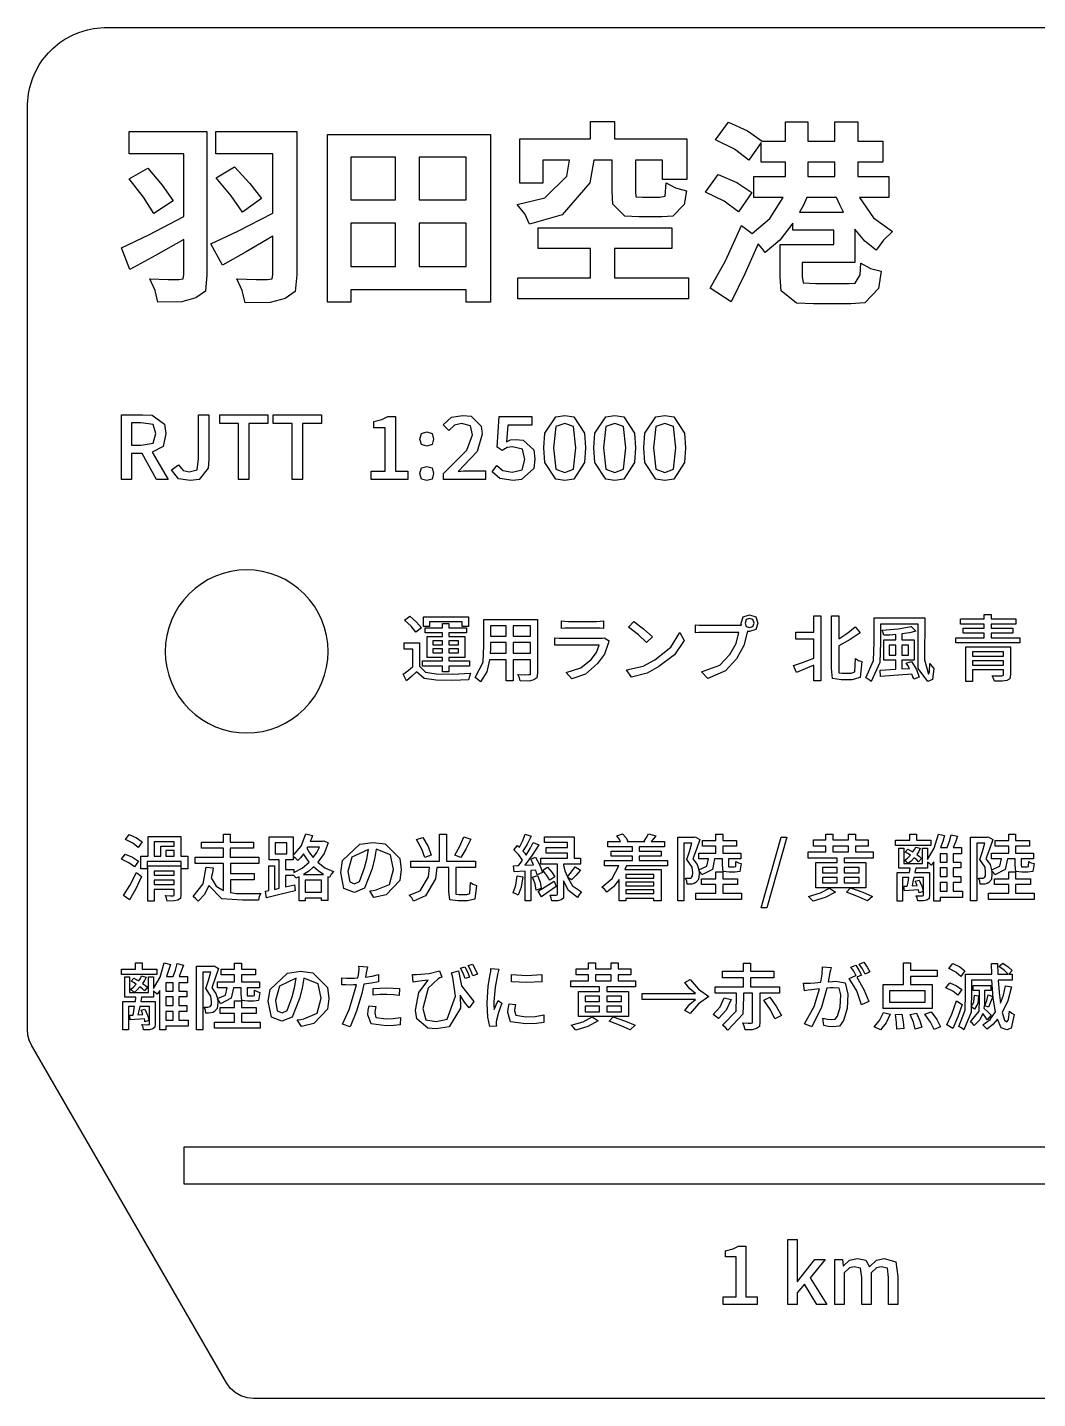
# Model space of a CAD drawing. Header units: millimetres. Extents: x 3 to 53.8, y 3 to 46.7.
# Drawn here: x 3 to 35.25, y 3 to 46.74 of the extents above; entities that cross this region are included whole.
import ezdxf

# ---------------------------------------------------------------- set-up
doc = ezdxf.new("R2010")
doc.units = ezdxf.units.MM
doc.layers.add('CUT', color=1, linetype='Continuous')
doc.layers.add('ENGRAVE_DARK', color=7, linetype='Continuous')

msp = doc.modelspace()

# ---------------------------------------------------------------- linework, layer by layer
at = {"layer": 'CUT'}
msp.add_lwpolyline([(51.823, 3), (10.221, 3), (10.013, 3.022), (9.814, 3.086), (9.633, 3.191), (9.478, 3.331), (9.355, 3.5), (3.134, 14.272), (3.06, 14.43), (3.06, 14.43), (3.015, 14.598), (3, 14.772), (3, 44.195), (3.005, 44.293), (3.038, 44.634), (3.077, 44.826), (3.162, 45.106), (3.237, 45.287), (3.375, 45.546), (3.484, 45.709), (3.67, 45.935), (3.808, 46.074), (4.035, 46.26), (4.198, 46.369), (4.456, 46.507), (4.638, 46.582), (4.918, 46.667), (5.11, 46.705), (5.451, 46.739), (5.549, 46.744), (51.823, 46.744)], dxfattribs=at)
msp.add_lwpolyline([(12.587, 27.091), (12.55, 27.343), (12.488, 27.591), (12.402, 27.831), (12.293, 28.062), (12.162, 28.281), (12.01, 28.486), (11.838, 28.675), (11.649, 28.846), (11.444, 28.998), (11.226, 29.129), (10.995, 29.238), (10.755, 29.324), (10.507, 29.386), (10.255, 29.424), (10, 29.436), (9.745, 29.424), (9.493, 29.386), (9.245, 29.324), (9.005, 29.238), (8.774, 29.129), (8.556, 28.998), (8.351, 28.846), (8.162, 28.675), (7.99, 28.486), (7.838, 28.281), (7.707, 28.062), (7.598, 27.831), (7.512, 27.591), (7.45, 27.343), (7.413, 27.091), (7.4, 26.836), (7.413, 26.581), (7.45, 26.329), (7.512, 26.081), (7.598, 25.841), (7.707, 25.611), (7.838, 25.392), (7.99, 25.187), (8.162, 24.998), (8.351, 24.826), (8.556, 24.674), (8.774, 24.543), (9.005, 24.434), (9.245, 24.348), (9.493, 24.286), (9.745, 24.249), (10, 24.236), (10.255, 24.249), (10.507, 24.286), (10.755, 24.348), (10.995, 24.434), (11.226, 24.543), (11.444, 24.674), (11.649, 24.826), (11.838, 24.998), (12.01, 25.187), (12.162, 25.392), (12.293, 25.611), (12.402, 25.841), (12.488, 26.081), (12.55, 26.329), (12.587, 26.581), (12.6, 26.836), (12.587, 27.091)], close=True, dxfattribs=at)
at = {"layer": 'ENGRAVE_DARK'}
for points in [[(22.634, 41.332), (23.187, 41.332), (23.357, 41.363), (23.397, 41.785), (23.692, 41.627), (24.036, 41.53), (23.965, 41.098), (23.603, 40.722), (23.261, 40.7), (22.523, 40.7), (22.07, 40.725), (21.693, 41.105), (21.673, 41.518), (21.673, 42.51), (21.079, 42.51), (20.96, 41.781), (20.07, 40.769), (19.033, 40.47), (18.878, 40.802), (18.635, 41.096), (19.514, 41.302), (20.219, 41.995), (20.304, 42.51), (19.454, 42.51), (19.454, 41.778), (18.723, 41.778), (18.723, 43.186), (20.973, 43.186), (20.973, 43.744), (21.742, 43.744), (21.742, 43.186), (24.048, 43.186), (24.048, 41.896), (23.28, 41.896), (23.28, 42.51), (22.412, 42.51), (22.412, 41.524), (22.427, 41.344), (22.634, 41.332)], [(7.99, 39.974), (7.088, 39.466), (6.273, 39.026), (6, 39.708), (6.877, 40.126), (7.99, 40.712), (7.99, 42.708), (6.248, 42.708), (6.248, 43.421), (8.728, 43.421), (8.728, 38.852), (8.684, 38.334), (8.381, 38.114), (7.925, 37.987), (7.16, 37.978), (7.076, 38.353), (6.912, 38.722), (7.494, 38.697), (7.829, 38.703), (7.971, 38.722), (7.99, 38.858), (7.99, 39.974)], [(10.836, 38.864), (10.836, 40.086), (9.987, 39.586), (9.224, 39.162), (8.852, 39.844), (9.72, 40.247), (10.836, 40.817), (10.836, 42.708), (9.02, 42.708), (9.02, 43.421), (11.598, 43.421), (11.598, 38.852), (11.552, 38.322), (11.233, 38.096), (10.752, 37.966), (9.95, 37.959), (9.857, 38.346), (9.689, 38.722), (10.303, 38.697), (10.668, 38.703), (10.814, 38.725), (10.836, 38.864)], [(12.585, 43.328), (17.78, 43.328), (17.78, 37.984), (17.005, 37.984), (17.005, 38.368), (13.329, 38.368), (13.329, 37.984), (12.585, 37.984), (12.585, 43.328)], [(26.429, 43.074), (26.026, 42.504), (25.574, 42.857), (24.966, 43.161), (25.381, 43.719), (25.983, 43.449), (26.454, 43.111), (27.198, 43.111), (27.198, 43.731), (27.917, 43.731), (27.917, 43.111), (28.779, 43.111), (28.779, 43.731), (29.511, 43.731), (29.511, 43.111), (30.31, 43.111), (30.31, 42.448), (29.511, 42.448), (29.511, 41.983), (30.496, 41.983), (30.496, 41.313), (29.566, 41.313), (30.016, 40.669), (30.614, 40.228), (30.326, 39.956), (30.093, 39.639), (29.737, 39.925), (29.418, 40.303), (29.418, 39.243), (27.737, 39.243), (27.737, 38.796), (27.768, 38.592), (28.165, 38.579), (29.232, 38.579), (29.423, 38.589), (29.581, 38.856), (29.609, 39.218), (29.917, 39.054), (30.255, 38.964), (30.175, 38.416), (29.735, 37.953), (29.287, 37.928), (28.097, 37.928), (27.552, 37.952), (27.066, 38.343), (27.036, 38.778), (27.036, 39.819), (28.741, 39.819), (28.741, 40.272), (27.434, 40.272), (27.434, 40.501), (27.024, 39.956), (26.553, 39.559), (26.457, 39.689), (26.33, 39.838), (25.908, 38.886), (25.462, 37.99), (24.799, 38.43), (25.285, 39.302), (25.796, 40.427), (26.132, 40.173), (26.705, 40.653), (27.129, 41.313), (26.187, 41.313), (26.187, 41.983), (27.198, 41.983), (27.198, 42.448), (26.429, 42.448), (26.429, 43.074)], [(14.755, 42.609), (13.329, 42.609), (13.329, 41.245), (14.755, 41.245), (14.755, 42.609)], [(17.005, 42.609), (15.511, 42.609), (15.511, 41.245), (17.005, 41.245), (17.005, 42.609)], [(28.779, 41.983), (28.779, 42.448), (27.917, 42.448), (27.917, 41.983), (28.779, 41.983)], [(6.248, 41.909), (6.843, 42.25), (7.305, 41.71), (7.656, 41.214), (7.041, 40.811), (6.704, 41.332), (6.248, 41.909)], [(9.025, 41.94), (9.609, 42.293), (10.101, 41.766), (10.47, 41.289), (9.869, 40.855), (9.509, 41.369), (9.025, 41.94)], [(25.248, 41.198), (24.644, 41.487), (25.047, 42.051), (25.651, 41.8), (26.125, 41.481), (25.698, 40.861), (25.248, 41.198)], [(29.058, 40.848), (28.931, 41.081), (28.829, 41.313), (27.88, 41.313), (27.774, 41.078), (27.651, 40.848), (29.058, 40.848)], [(13.329, 39.119), (14.755, 39.119), (14.755, 40.501), (13.329, 40.501), (13.329, 39.119)], [(15.511, 39.119), (17.005, 39.119), (17.005, 40.501), (15.511, 40.501), (15.511, 39.119)], [(18.654, 38.759), (20.973, 38.759), (20.973, 39.689), (19.305, 39.689), (19.305, 40.352), (23.577, 40.352), (23.577, 39.689), (21.742, 39.689), (21.742, 38.759), (24.104, 38.759), (24.104, 38.083), (18.654, 38.083), (18.654, 38.759)], [(7.126, 32.324), (6.661, 33.156), (6.325, 33.156), (6.325, 32.324), (6, 32.324), (6, 34.388), (6.675, 34.388), (6.981, 34.369), (7.38, 34.087), (7.42, 33.788), (7.334, 33.374), (6.988, 33.198), (7.492, 32.324), (7.126, 32.324)], [(6.325, 34.124), (6.325, 33.416), (6.636, 33.416), (7.015, 33.478), (7.098, 33.788), (7.015, 34.081), (6.636, 34.124), (6.325, 34.124)], [(8.48, 32.322), (8.195, 32.285), (7.823, 32.343), (7.599, 32.629), (7.825, 32.794), (7.97, 32.604), (8.159, 32.57), (8.416, 32.628), (8.467, 32.985), (8.467, 34.388), (8.794, 34.388), (8.794, 32.957), (8.772, 32.686), (8.48, 32.322)], [(10.676, 34.388), (10.676, 34.113), (10.071, 34.113), (10.071, 32.324), (9.741, 32.324), (9.741, 34.113), (9.139, 34.113), (9.139, 34.388), (10.676, 34.388)], [(12.387, 34.388), (12.387, 34.113), (11.782, 34.113), (11.782, 32.324), (11.451, 32.324), (11.451, 34.113), (10.849, 34.113), (10.849, 34.388), (12.387, 34.388)], [(13.971, 32.324), (13.971, 32.59), (14.425, 32.59), (14.425, 33.968), (14.055, 33.968), (14.055, 34.172), (14.317, 34.232), (14.506, 34.329), (14.75, 34.329), (14.75, 32.59), (15.15, 32.59), (15.15, 32.324), (13.971, 32.324)], [(17.167, 34.338), (17.491, 34.021), (17.522, 33.763), (17.354, 33.211), (16.754, 32.579), (16.927, 32.596), (17.093, 32.601), (17.62, 32.601), (17.62, 32.324), (16.287, 32.324), (16.287, 32.512), (17.033, 33.253), (17.205, 33.746), (17.148, 34.037), (16.858, 34.11), (16.631, 34.058), (16.452, 33.881), (16.27, 34.06), (16.537, 34.311), (16.9, 34.368), (17.167, 34.338)], [(18.16, 33.248), (18, 33.349), (18.062, 34.329), (19.106, 34.329), (19.106, 34.054), (18.342, 34.054), (18.294, 33.528), (18.426, 33.587), (18.577, 33.598), (18.828, 33.574), (19.169, 33.267), (19.204, 32.974), (19.163, 32.669), (18.777, 32.316), (18.51, 32.285), (18.083, 32.352), (17.835, 32.562), (17.989, 32.772), (18.181, 32.604), (18.474, 32.554), (18.791, 32.631), (18.88, 32.962), (18.801, 33.292), (18.488, 33.366), (18.317, 33.346), (18.16, 33.248)], [(20.444, 32.331), (20.156, 32.285), (19.867, 32.331), (19.519, 32.865), (19.487, 33.335), (19.519, 33.801), (19.867, 34.323), (20.156, 34.368), (20.444, 34.323), (20.788, 33.801), (20.82, 33.335), (20.788, 32.865), (20.444, 32.331)], [(22.384, 32.865), (22.04, 32.331), (21.752, 32.285), (21.463, 32.331), (21.115, 32.865), (21.083, 33.335), (21.115, 33.801), (21.463, 34.323), (21.752, 34.368), (22.04, 34.323), (22.384, 33.801), (22.416, 33.335), (22.384, 32.865)], [(24.012, 33.335), (23.98, 32.865), (23.636, 32.331), (23.348, 32.285), (23.059, 32.331), (22.711, 32.865), (22.679, 33.335), (22.711, 33.801), (23.059, 34.323), (23.348, 34.368), (23.636, 34.323), (23.98, 33.801), (24.012, 33.335)], [(15.747, 33.842), (15.917, 33.794), (15.965, 33.612), (15.917, 33.434), (15.747, 33.388), (15.578, 33.434), (15.531, 33.612), (15.578, 33.794), (15.747, 33.842)], [(20.438, 34.011), (20.156, 34.113), (19.872, 34.011), (19.798, 33.335), (19.872, 32.65), (20.156, 32.542), (20.438, 32.65), (20.512, 33.335), (20.438, 34.011)], [(22.108, 33.335), (22.034, 34.011), (21.752, 34.113), (21.468, 34.011), (21.394, 33.335), (21.468, 32.65), (21.752, 32.542), (22.034, 32.65), (22.108, 33.335)], [(23.63, 32.65), (23.704, 33.335), (23.63, 34.011), (23.348, 34.113), (23.064, 34.011), (22.99, 33.335), (23.064, 32.65), (23.348, 32.542), (23.63, 32.65)], [(15.747, 32.741), (15.917, 32.694), (15.965, 32.514), (15.917, 32.334), (15.747, 32.285), (15.578, 32.334), (15.531, 32.514), (15.578, 32.694), (15.747, 32.741)], [(24.45, 27.678), (24.579, 27.673), (25.695, 27.673), (25.74, 27.673), (25.794, 27.678), (25.788, 27.709), (25.787, 27.74), (25.846, 27.945), (26.052, 28.004), (26.258, 27.945), (26.318, 27.74), (26.258, 27.534), (26.052, 27.475), (26.02, 27.477), (25.989, 27.482), (25.98, 27.439), (25.874, 27.022), (25.635, 26.595), (25.282, 26.213), (24.722, 25.971), (24.524, 26.187), (25.103, 26.397), (25.424, 26.735), (25.629, 27.084), (25.711, 27.441), (24.579, 27.441), (24.437, 27.439), (24.331, 27.432), (24.331, 27.689), (24.45, 27.678)], [(32.871, 27.577), (33.543, 27.577), (33.543, 27.71), (32.788, 27.71), (32.788, 27.876), (33.543, 27.876), (33.543, 28.014), (33.763, 28.014), (33.763, 27.876), (34.557, 27.876), (34.557, 27.71), (33.763, 27.71), (33.763, 27.577), (34.458, 27.577), (34.458, 27.418), (33.763, 27.418), (33.763, 27.275), (34.677, 27.275), (34.677, 27.11), (32.643, 27.11), (32.643, 27.275), (33.543, 27.275), (33.543, 27.418), (32.871, 27.418), (32.871, 27.577)], [(15.398, 27.448), (15.254, 27.641), (15.041, 27.834), (15.207, 27.956), (15.424, 27.774), (15.577, 27.584), (15.398, 27.448)], [(16.247, 26.647), (15.759, 26.647), (15.759, 27.314), (16.247, 27.314), (16.247, 27.429), (15.699, 27.429), (15.699, 27.586), (16.247, 27.586), (16.247, 27.728), (16.458, 27.728), (16.458, 27.586), (17.015, 27.586), (17.015, 27.429), (16.458, 27.429), (16.458, 27.314), (16.962, 27.314), (16.962, 26.647), (16.458, 26.647), (16.458, 26.535), (17.113, 26.535), (17.113, 26.371), (16.458, 26.371), (16.458, 26.183), (16.247, 26.183), (16.247, 26.371), (15.612, 26.371), (15.612, 26.535), (16.247, 26.535), (16.247, 26.647)], [(17.082, 27.63), (16.877, 27.63), (16.877, 27.777), (15.835, 27.777), (15.835, 27.63), (15.641, 27.63), (15.641, 27.938), (17.082, 27.938), (17.082, 27.63)], [(19.168, 25.928), (19.013, 25.892), (18.731, 25.893), (18.706, 25.996), (18.659, 26.102), (18.885, 26.094), (19.004, 26.098), (19.056, 26.105), (19.064, 26.155), (19.064, 26.569), (18.503, 26.569), (18.503, 25.902), (18.284, 25.902), (18.284, 26.569), (17.753, 26.569), (17.672, 26.184), (17.461, 25.865), (17.384, 25.945), (17.291, 26.008), (17.555, 26.497), (17.567, 27.027), (17.567, 27.855), (19.28, 27.855), (19.28, 26.153), (19.265, 25.994), (19.168, 25.928)], [(17.783, 27.321), (18.284, 27.321), (18.284, 27.648), (17.783, 27.648), (17.783, 27.321)], [(19.064, 27.648), (18.503, 27.648), (18.503, 27.321), (19.064, 27.321), (19.064, 27.648)], [(20.153, 27.797), (20.272, 27.795), (21.166, 27.795), (21.287, 27.797), (21.391, 27.807), (21.391, 27.57), (21.288, 27.576), (21.164, 27.577), (20.272, 27.577), (20.156, 27.576), (20.051, 27.57), (20.051, 27.807), (20.153, 27.797)], [(22.362, 27.786), (22.673, 27.558), (22.951, 27.305), (22.769, 27.119), (22.507, 27.366), (22.194, 27.607), (22.362, 27.786)], [(25.941, 27.852), (25.909, 27.74), (25.941, 27.629), (26.052, 27.597), (26.163, 27.629), (26.196, 27.74), (26.163, 27.852), (26.052, 27.885), (25.941, 27.852)], [(28.328, 25.9), (28.103, 25.9), (28.103, 26.401), (27.555, 26.169), (27.457, 26.39), (27.741, 26.488), (28.103, 26.622), (28.103, 27.229), (27.532, 27.229), (27.532, 27.448), (28.103, 27.448), (28.103, 27.975), (28.328, 27.975), (28.328, 25.9)], [(29.584, 27.432), (29.261, 27.213), (28.899, 27.011), (28.899, 26.286), (28.907, 26.152), (29.007, 26.141), (29.301, 26.141), (29.41, 26.19), (29.433, 26.615), (29.533, 26.552), (29.642, 26.516), (29.59, 26.007), (29.322, 25.928), (28.979, 25.928), (28.707, 25.968), (28.671, 26.291), (28.671, 27.972), (28.899, 27.972), (28.899, 27.236), (29.192, 27.431), (29.426, 27.625), (29.584, 27.432)], [(31.642, 26.566), (31.767, 26.112), (31.8, 26.186), (31.81, 26.454), (31.872, 26.362), (31.937, 26.291), (31.896, 25.94), (31.746, 25.877), (31.439, 26.29), (31.434, 27.701), (30.235, 27.701), (30.235, 27.135), (30.216, 26.485), (29.939, 25.872), (29.857, 25.939), (29.761, 25.992), (30.016, 26.548), (30.028, 27.135), (30.028, 27.903), (31.647, 27.903), (31.642, 26.566)], [(31.212, 27.636), (31.362, 27.48), (31.157, 27.432), (30.916, 27.397), (30.916, 27.202), (31.309, 27.202), (31.309, 26.553), (30.916, 26.553), (30.916, 26.277), (31.155, 26.293), (31.106, 26.383), (31.054, 26.466), (31.222, 26.519), (31.383, 26.258), (31.47, 26.01), (31.293, 25.948), (31.271, 26.025), (31.235, 26.116), (30.233, 26.04), (30.219, 26.236), (30.725, 26.266), (30.725, 26.553), (30.343, 26.553), (30.343, 27.202), (30.725, 27.202), (30.725, 27.377), (30.527, 27.36), (30.336, 27.351), (30.317, 27.434), (30.284, 27.515), (30.803, 27.556), (31.212, 27.636)], [(15.948, 27.174), (15.948, 27.05), (16.247, 27.05), (16.247, 27.174), (15.948, 27.174)], [(16.458, 27.05), (16.766, 27.05), (16.766, 27.174), (16.458, 27.174), (16.458, 27.05)], [(21.198, 26.45), (20.816, 26.115), (20.375, 25.96), (20.195, 26.167), (20.672, 26.31), (21, 26.581), (21.173, 26.803), (21.256, 27.041), (20.085, 27.041), (19.98, 27.04), (19.841, 27.032), (19.841, 27.271), (19.975, 27.258), (20.085, 27.255), (21.263, 27.255), (21.352, 27.259), (21.41, 27.275), (21.573, 27.174), (21.55, 27.132), (21.537, 27.094), (21.42, 26.754), (21.198, 26.45)], [(23.827, 27.436), (23.967, 27.186), (23.661, 26.73), (23.16, 26.353), (22.782, 26.143), (22.28, 26.01), (22.125, 26.247), (22.659, 26.369), (23.029, 26.569), (23.543, 26.969), (23.827, 27.436)], [(15, 26.114), (15.148, 26.222), (15.304, 26.353), (15.304, 26.91), (15.025, 26.91), (15.025, 27.112), (15.513, 27.112), (15.513, 26.369), (15.704, 26.17), (16.053, 26.123), (16.586, 26.115), (17.15, 26.139), (17.109, 26.04), (17.082, 25.928), (16.566, 25.914), (16.051, 25.921), (15.661, 25.97), (15.421, 26.187), (15.271, 26.046), (15.106, 25.898), (15, 26.114)], [(16.247, 26.788), (16.247, 26.917), (15.948, 26.917), (15.948, 26.788), (16.247, 26.788)], [(16.766, 26.917), (16.458, 26.917), (16.458, 26.788), (16.766, 26.788), (16.766, 26.917)], [(17.774, 26.776), (18.284, 26.776), (18.284, 27.119), (17.783, 27.119), (17.783, 27.025), (17.782, 26.905), (17.774, 26.776)], [(18.503, 26.776), (19.064, 26.776), (19.064, 27.119), (18.503, 27.119), (18.503, 26.776)], [(30.725, 26.721), (30.725, 27.032), (30.513, 27.032), (30.513, 26.721), (30.725, 26.721)], [(31.132, 27.032), (30.916, 27.032), (30.916, 26.721), (31.132, 26.721), (31.132, 27.032)], [(34.382, 26.1), (34.368, 25.967), (34.271, 25.911), (34.123, 25.885), (33.869, 25.884), (33.844, 25.973), (33.803, 26.061), (34.001, 26.056), (34.11, 26.056), (34.155, 26.063), (34.161, 26.102), (34.161, 26.247), (33.17, 26.247), (33.17, 25.875), (32.954, 25.875), (32.954, 26.983), (34.382, 26.983), (34.382, 26.1)], [(34.161, 26.684), (34.161, 26.822), (33.17, 26.822), (33.17, 26.684), (34.161, 26.684)], [(34.161, 26.397), (34.161, 26.537), (33.17, 26.537), (33.17, 26.397), (34.161, 26.397)], [(9.255, 20.277), (9.255, 20.555), (8.562, 20.555), (8.562, 20.755), (9.255, 20.755), (9.255, 21.008), (9.478, 21.008), (9.478, 20.755), (10.214, 20.755), (10.214, 20.555), (9.478, 20.555), (9.478, 20.277), (10.386, 20.277), (10.386, 20.074), (9.48, 20.074), (9.48, 19.748), (10.235, 19.748), (10.235, 19.552), (9.48, 19.552), (9.48, 19.145), (9.672, 19.116), (9.882, 19.113), (10.154, 19.113), (10.451, 19.117), (10.401, 19.016), (10.373, 18.906), (9.871, 18.906), (9.21, 18.947), (8.788, 19.366), (8.658, 19.082), (8.452, 18.874), (8.377, 18.948), (8.291, 19.014), (8.616, 19.422), (8.702, 19.955), (8.93, 19.927), (8.904, 19.772), (8.868, 19.614), (9.025, 19.348), (9.257, 19.214), (9.257, 20.074), (8.36, 20.074), (8.36, 20.277), (9.255, 20.277)], [(11.488, 20.325), (11.735, 20.62), (11.891, 21.013), (12.098, 20.962), (12.066, 20.872), (12.031, 20.783), (12.424, 20.783), (12.463, 20.792), (12.601, 20.732), (12.47, 20.387), (12.27, 20.111), (12.493, 19.933), (12.776, 19.81), (12.701, 19.726), (12.64, 19.626), (12.596, 19.644), (12.596, 18.887), (12.387, 18.887), (12.387, 18.963), (11.872, 18.963), (11.872, 18.88), (11.672, 18.88), (11.672, 19.644), (11.571, 19.598), (11.546, 19.64), (11.508, 19.69), (11.237, 19.69), (11.237, 19.324), (11.527, 19.391), (11.548, 19.198), (11.059, 19.077), (10.637, 18.977), (10.6, 19.186), (10.71, 19.207), (10.71, 19.994), (10.89, 19.994), (10.89, 19.246), (11.042, 19.281), (11.042, 20.187), (10.718, 20.187), (10.718, 20.918), (11.488, 20.918), (11.488, 20.325)], [(17.289, 18.932), (17.052, 18.88), (16.741, 18.88), (16.482, 18.915), (16.453, 19.177), (16.453, 19.941), (16.069, 19.941), (16.028, 19.584), (15.708, 19.044), (15.327, 18.874), (15.27, 18.975), (15.191, 19.062), (15.534, 19.201), (15.806, 19.645), (15.837, 19.941), (15.244, 19.941), (15.244, 20.148), (16.157, 20.148), (16.157, 21.01), (16.378, 21.01), (16.378, 20.148), (17.309, 20.148), (17.309, 19.941), (16.672, 19.941), (16.672, 19.179), (16.679, 19.092), (16.769, 19.085), (17.033, 19.085), (17.123, 19.112), (17.141, 19.462), (17.234, 19.407), (17.342, 19.373), (17.289, 18.932)], [(18.705, 20.589), (18.812, 20.803), (18.894, 21.01), (19.082, 20.941), (18.952, 20.687), (18.82, 20.467), (18.876, 20.403), (18.921, 20.341), (19.05, 20.553), (19.151, 20.743), (19.331, 20.661), (19.117, 20.332), (18.883, 20.017), (19.156, 20.03), (19.112, 20.122), (19.067, 20.205), (19.223, 20.27), (19.361, 20.017), (19.439, 19.787), (19.269, 19.711), (19.254, 19.778), (19.228, 19.856), (19.076, 19.844), (19.076, 18.876), (18.887, 18.876), (18.887, 19.83), (18.542, 19.805), (18.517, 19.996), (18.682, 20.005), (18.744, 20.085), (18.806, 20.173), (18.685, 20.343), (18.533, 20.504), (18.643, 20.649), (18.705, 20.589)], [(21.93, 20.773), (21.877, 20.864), (21.812, 20.95), (22.003, 21.015), (22.102, 20.896), (22.164, 20.78), (22.146, 20.773), (22.707, 20.773), (22.686, 20.78), (22.766, 20.898), (22.829, 21.017), (23.061, 20.953), (22.988, 20.857), (22.916, 20.773), (23.337, 20.773), (23.337, 20.601), (22.535, 20.601), (22.535, 20.467), (23.227, 20.467), (23.227, 20.304), (22.535, 20.304), (22.535, 20.171), (23.434, 20.171), (23.434, 19.996), (22.121, 19.996), (22.07, 19.879), (23.227, 19.879), (23.227, 18.883), (23.002, 18.883), (23.002, 18.956), (22.105, 18.956), (22.105, 18.878), (21.888, 18.878), (21.888, 19.559), (21.71, 19.327), (21.502, 19.152), (21.429, 19.237), (21.339, 19.313), (21.672, 19.591), (21.884, 19.996), (21.419, 19.996), (21.419, 20.171), (22.312, 20.171), (22.312, 20.304), (21.633, 20.304), (21.633, 20.467), (22.312, 20.467), (22.312, 20.601), (21.525, 20.601), (21.525, 20.773), (21.93, 20.773)], [(25.4, 19.789), (25.207, 19.817), (25.189, 20.014), (25.189, 20.219), (24.94, 20.219), (24.869, 19.882), (24.529, 19.708), (24.492, 19.782), (24.432, 19.851), (24.44, 19.794), (24.441, 19.741), (24.426, 19.558), (24.343, 19.46), (24.286, 19.429), (24.216, 19.416), (24.143, 19.409), (24.062, 19.412), (24.051, 19.507), (24.012, 19.605), (24.076, 19.6), (24.129, 19.6), (24.167, 19.606), (24.2, 19.623), (24.236, 19.673), (24.242, 19.768), (24.223, 19.955), (24.055, 20.196), (24.141, 20.456), (24.216, 20.716), (23.961, 20.716), (23.961, 18.876), (23.759, 18.876), (23.759, 20.911), (24.29, 20.911), (24.322, 20.921), (24.469, 20.835), (24.363, 20.523), (24.248, 20.221), (24.384, 20.034), (24.43, 19.872), (24.69, 19.985), (24.745, 20.219), (24.432, 20.219), (24.432, 20.405), (24.98, 20.405), (24.98, 20.626), (24.549, 20.626), (24.549, 20.808), (24.98, 20.808), (24.98, 21.006), (25.196, 21.006), (25.196, 20.808), (25.642, 20.808), (25.642, 20.626), (25.196, 20.626), (25.196, 20.405), (25.771, 20.405), (25.771, 20.219), (25.38, 20.219), (25.38, 20.017), (25.383, 19.965), (25.43, 19.961), (25.566, 19.961), (25.611, 19.972), (25.619, 20.139), (25.696, 20.095), (25.789, 20.067), (25.744, 19.818), (25.591, 19.789), (25.4, 19.789)], [(28.094, 20.628), (28.094, 20.822), (28.489, 20.822), (28.489, 21.01), (28.71, 21.01), (28.71, 20.822), (29.214, 20.822), (29.214, 21.01), (29.437, 21.01), (29.437, 20.822), (29.839, 20.822), (29.839, 20.628), (29.437, 20.628), (29.437, 20.444), (29.996, 20.444), (29.996, 20.244), (29.072, 20.244), (29.072, 20.102), (29.768, 20.102), (29.768, 19.299), (28.17, 19.299), (28.17, 20.102), (28.846, 20.102), (28.846, 20.244), (27.93, 20.244), (27.93, 20.444), (28.489, 20.444), (28.489, 20.628), (28.094, 20.628)], [(30.714, 20.642), (30.714, 20.817), (31.169, 20.817), (31.169, 21.01), (31.38, 21.01), (31.38, 20.817), (31.843, 20.817), (31.843, 20.642), (30.714, 20.642)], [(31.794, 19.782), (31.794, 19.069), (31.786, 18.959), (31.717, 18.906), (31.608, 18.877), (31.424, 18.876), (31.405, 18.96), (31.369, 19.041), (31.506, 19.039), (31.576, 19.041), (31.607, 19.045), (31.611, 19.071), (31.611, 19.619), (31.3, 19.619), (31.271, 19.482), (31.243, 19.359), (31.404, 19.368), (31.376, 19.44), (31.346, 19.508), (31.466, 19.541), (31.551, 19.348), (31.594, 19.175), (31.468, 19.136), (31.46, 19.18), (31.447, 19.232), (30.996, 19.198), (30.981, 19.345), (31.086, 19.35), (31.113, 19.477), (31.137, 19.619), (30.939, 19.619), (30.939, 18.874), (30.762, 18.874), (30.762, 19.782), (31.162, 19.782), (31.178, 19.918), (30.82, 19.918), (30.82, 20.564), (30.976, 20.564), (30.976, 20.072), (31.119, 20.072), (31.576, 20.072), (31.576, 20.564), (31.737, 20.564), (31.737, 20.194), (31.949, 20.556), (32.085, 21.01), (32.28, 20.964), (32.221, 20.768), (32.151, 20.576), (32.363, 20.576), (32.437, 20.784), (32.489, 20.987), (32.694, 20.939), (32.626, 20.751), (32.558, 20.576), (32.823, 20.576), (32.823, 20.38), (32.551, 20.38), (32.551, 20.113), (32.802, 20.113), (32.802, 19.927), (32.551, 19.927), (32.551, 19.653), (32.802, 19.653), (32.802, 19.467), (32.551, 19.467), (32.551, 19.189), (32.848, 19.189), (32.848, 18.989), (32.135, 18.989), (32.135, 18.874), (31.937, 18.874), (31.937, 20.129), (31.899, 20.066), (31.859, 20.01), (31.807, 20.059), (31.737, 20.116), (31.737, 19.918), (31.36, 19.918), (31.334, 19.782), (31.794, 19.782)], [(35.121, 20.405), (35.121, 20.219), (34.73, 20.219), (34.73, 20.017), (34.733, 19.965), (34.78, 19.961), (34.916, 19.961), (34.961, 19.972), (34.969, 20.139), (35.046, 20.095), (35.139, 20.067), (35.094, 19.818), (34.941, 19.789), (34.75, 19.789), (34.557, 19.817), (34.538, 20.014), (34.538, 20.219), (34.29, 20.219), (34.219, 19.882), (33.879, 19.708), (33.842, 19.782), (33.782, 19.851), (33.79, 19.794), (33.791, 19.741), (33.776, 19.558), (33.692, 19.46), (33.636, 19.429), (33.565, 19.416), (33.492, 19.409), (33.411, 19.412), (33.4, 19.507), (33.361, 19.605), (33.425, 19.6), (33.478, 19.6), (33.516, 19.606), (33.549, 19.623), (33.585, 19.673), (33.591, 19.768), (33.573, 19.955), (33.404, 20.196), (33.491, 20.456), (33.565, 20.716), (33.31, 20.716), (33.31, 18.876), (33.108, 18.876), (33.108, 20.911), (33.639, 20.911), (33.672, 20.921), (33.819, 20.835), (33.713, 20.523), (33.598, 20.221), (33.734, 20.034), (33.779, 19.872), (34.039, 19.985), (34.095, 20.219), (33.782, 20.219), (33.782, 20.405), (34.329, 20.405), (34.329, 20.626), (33.899, 20.626), (33.899, 20.808), (34.329, 20.808), (34.329, 21.006), (34.546, 21.006), (34.546, 20.808), (34.992, 20.808), (34.992, 20.626), (34.546, 20.626), (34.546, 20.405), (35.121, 20.405)], [(6.665, 20.757), (6.538, 20.578), (6.364, 20.716), (6.129, 20.835), (6.246, 20.994), (6.482, 20.886), (6.665, 20.757)], [(7.912, 19.899), (7.912, 20.139), (6.826, 20.139), (6.826, 19.899), (6.626, 19.899), (6.626, 20.309), (6.854, 20.309), (6.854, 20.927), (7.893, 20.927), (7.893, 20.309), (8.121, 20.309), (8.121, 19.899), (7.912, 19.899)], [(7.051, 20.757), (7.051, 20.309), (7.256, 20.309), (7.256, 20.624), (7.686, 20.624), (7.686, 20.757), (7.051, 20.757)], [(10.911, 20.732), (10.911, 20.375), (11.285, 20.375), (11.285, 20.732), (10.911, 20.732)], [(11.923, 20.557), (12.008, 20.407), (12.125, 20.258), (12.242, 20.418), (12.33, 20.596), (11.943, 20.596), (11.923, 20.557)], [(13.761, 19.279), (13.438, 19.15), (13.106, 19.276), (13.001, 19.787), (13.058, 20.164), (13.612, 20.688), (14.03, 20.743), (14.418, 20.695), (14.887, 20.225), (14.931, 19.876), (14.892, 19.533), (14.452, 19.073), (14.064, 18.982), (13.928, 19.198), (14.041, 19.211), (14.133, 19.23), (14.558, 19.405), (14.689, 19.883), (14.588, 20.349), (14.133, 20.525), (14.081, 20.206), (13.995, 19.879), (13.761, 19.279)], [(15.683, 20.258), (15.59, 20.528), (15.425, 20.831), (15.621, 20.904), (15.792, 20.613), (15.893, 20.341), (15.683, 20.258)], [(16.647, 20.339), (16.803, 20.619), (16.928, 20.925), (17.155, 20.847), (16.995, 20.528), (16.836, 20.267), (16.647, 20.339)], [(19.389, 20.237), (20.246, 20.237), (20.246, 20.405), (19.559, 20.405), (19.559, 20.578), (20.246, 20.578), (20.246, 20.741), (19.506, 20.741), (19.506, 20.921), (20.458, 20.921), (20.458, 20.237), (20.658, 20.237), (20.658, 20.053), (20.117, 20.053), (20.117, 20.017), (20.161, 19.833), (20.24, 19.646), (20.373, 19.8), (20.49, 19.968), (20.654, 19.86), (20.509, 19.687), (20.368, 19.545), (20.244, 19.635), (20.406, 19.357), (20.692, 19.168), (20.62, 19.087), (20.562, 18.991), (20.278, 19.213), (20.117, 19.518), (20.117, 19.094), (20.111, 18.967), (20.037, 18.91), (19.925, 18.877), (19.743, 18.876), (19.723, 18.969), (19.685, 19.064), (19.815, 19.062), (19.883, 19.062), (19.913, 19.067), (19.918, 19.097), (19.918, 20.053), (19.389, 20.053), (19.389, 20.237)], [(26.422, 18.655), (27.061, 20.907), (27.243, 20.907), (26.608, 18.655), (26.422, 18.655)], [(29.214, 20.628), (28.71, 20.628), (28.71, 20.444), (29.214, 20.444), (29.214, 20.628)], [(31.39, 20.183), (31.305, 20.249), (31.214, 20.15), (31.119, 20.072), (31.066, 20.12), (30.999, 20.166), (31.098, 20.24), (31.188, 20.332), (31.103, 20.386), (31.022, 20.433), (31.107, 20.53), (31.186, 20.486), (31.27, 20.438), (31.32, 20.515), (31.36, 20.596), (31.505, 20.559), (31.453, 20.456), (31.39, 20.359), (31.478, 20.294), (31.544, 20.235), (31.452, 20.125), (31.39, 20.183)], [(6.545, 20.148), (6.419, 19.966), (6.24, 20.096), (6, 20.21), (6.12, 20.373), (6.358, 20.272), (6.545, 20.148)], [(7.421, 20.309), (7.686, 20.309), (7.686, 20.484), (7.421, 20.484), (7.421, 20.309)], [(11.237, 19.881), (11.508, 19.881), (11.508, 19.787), (11.767, 19.918), (11.996, 20.116), (11.895, 20.248), (11.814, 20.382), (11.727, 20.263), (11.635, 20.164), (11.571, 20.227), (11.488, 20.293), (11.488, 20.187), (11.237, 20.187), (11.237, 19.881)], [(13.841, 20.213), (13.889, 20.52), (13.354, 20.274), (13.233, 19.81), (13.29, 19.484), (13.445, 19.423), (13.603, 19.498), (13.762, 19.927), (13.841, 20.213)], [(32.367, 20.38), (32.135, 20.38), (32.135, 20.113), (32.367, 20.113), (32.367, 20.38)], [(6.644, 19.653), (6.459, 19.267), (6.258, 18.908), (6.069, 19.046), (6.268, 19.373), (6.478, 19.787), (6.644, 19.653)], [(7.68, 18.875), (7.465, 18.874), (7.445, 18.961), (7.408, 19.046), (7.565, 19.041), (7.649, 19.041), (7.685, 19.048), (7.69, 19.081), (7.69, 19.244), (7.051, 19.244), (7.051, 18.874), (6.849, 18.874), (6.849, 19.998), (7.893, 19.998), (7.893, 19.081), (7.884, 18.957), (7.803, 18.903), (7.68, 18.875)], [(7.051, 19.83), (7.051, 19.697), (7.69, 19.697), (7.69, 19.83), (7.051, 19.83)], [(11.979, 19.829), (11.81, 19.72), (12.452, 19.72), (12.279, 19.833), (12.132, 19.966), (11.979, 19.829)], [(19.367, 19.472), (19.404, 19.274), (19.241, 19.221), (19.207, 19.421), (19.128, 19.639), (19.285, 19.688), (19.367, 19.472)], [(19.834, 19.644), (19.673, 19.534), (19.586, 19.69), (19.45, 19.853), (19.602, 19.952), (19.741, 19.797), (19.834, 19.644)], [(22.105, 19.72), (22.105, 19.605), (23.002, 19.605), (23.002, 19.72), (22.105, 19.72)], [(25.67, 19.584), (25.67, 19.396), (25.196, 19.396), (25.196, 19.12), (25.794, 19.12), (25.794, 18.926), (24.336, 18.926), (24.336, 19.12), (24.98, 19.12), (24.98, 19.396), (24.52, 19.396), (24.52, 19.584), (24.98, 19.584), (24.98, 19.803), (25.196, 19.803), (25.196, 19.584), (25.67, 19.584)], [(28.846, 19.945), (28.382, 19.945), (28.382, 19.775), (28.846, 19.775), (28.846, 19.945)], [(29.55, 19.775), (29.55, 19.945), (29.072, 19.945), (29.072, 19.775), (29.55, 19.775)], [(32.367, 19.927), (32.135, 19.927), (32.135, 19.653), (32.367, 19.653), (32.367, 19.927)], [(34.546, 19.12), (35.144, 19.12), (35.144, 18.926), (33.685, 18.926), (33.685, 19.12), (34.329, 19.12), (34.329, 19.396), (33.869, 19.396), (33.869, 19.584), (34.329, 19.584), (34.329, 19.803), (34.546, 19.803), (34.546, 19.584), (35.019, 19.584), (35.019, 19.396), (34.546, 19.396), (34.546, 19.12)], [(7.69, 19.538), (7.051, 19.538), (7.051, 19.403), (7.69, 19.403), (7.69, 19.538)], [(11.872, 19.536), (11.872, 19.152), (12.387, 19.152), (12.387, 19.536), (11.872, 19.536)], [(18.818, 19.649), (18.764, 19.318), (18.668, 19.058), (18.591, 19.101), (18.507, 19.136), (18.596, 19.377), (18.638, 19.679), (18.818, 19.649)], [(19.878, 19.34), (19.637, 19.167), (19.409, 19.009), (19.303, 19.193), (19.527, 19.327), (19.811, 19.511), (19.878, 19.34)], [(22.105, 19.476), (22.105, 19.363), (23.002, 19.363), (23.002, 19.476), (22.105, 19.476)], [(28.798, 19.159), (28.465, 18.987), (28.083, 18.869), (28.015, 18.947), (27.933, 19.023), (28.316, 19.137), (28.609, 19.288), (28.798, 19.159)], [(28.382, 19.455), (28.846, 19.455), (28.846, 19.628), (28.382, 19.628), (28.382, 19.455)], [(29.072, 19.628), (29.072, 19.455), (29.55, 19.455), (29.55, 19.628), (29.072, 19.628)], [(29.149, 19.152), (29.274, 19.29), (29.669, 19.153), (29.98, 19.023), (29.823, 18.876), (29.536, 19.008), (29.149, 19.152)], [(32.135, 19.189), (32.367, 19.189), (32.367, 19.467), (32.135, 19.467), (32.135, 19.189)], [(23.002, 19.115), (23.002, 19.232), (22.105, 19.232), (22.105, 19.115), (23.002, 19.115)], [(6.667, 16.704), (7.13, 16.704), (7.13, 16.53), (6, 16.53), (6, 16.704), (6.455, 16.704), (6.455, 16.898), (6.667, 16.898), (6.667, 16.704)], [(6.587, 15.506), (6.558, 15.369), (6.529, 15.246), (6.69, 15.255), (6.663, 15.328), (6.632, 15.396), (6.752, 15.428), (6.837, 15.236), (6.881, 15.062), (6.754, 15.023), (6.746, 15.068), (6.734, 15.12), (6.283, 15.085), (6.267, 15.232), (6.373, 15.237), (6.399, 15.365), (6.423, 15.506), (6.225, 15.506), (6.225, 14.761), (6.049, 14.761), (6.049, 15.669), (6.448, 15.669), (6.465, 15.805), (6.106, 15.805), (6.106, 16.451), (6.262, 16.451), (6.262, 15.959), (6.405, 15.959), (6.863, 15.959), (6.863, 16.451), (7.024, 16.451), (7.024, 16.081), (7.235, 16.443), (7.371, 16.898), (7.567, 16.852), (7.508, 16.655), (7.438, 16.463), (7.649, 16.463), (7.724, 16.671), (7.776, 16.875), (7.981, 16.826), (7.913, 16.639), (7.845, 16.463), (8.109, 16.463), (8.109, 16.267), (7.838, 16.267), (7.838, 16.001), (8.088, 16.001), (8.088, 15.814), (7.838, 15.814), (7.838, 15.541), (8.088, 15.541), (8.088, 15.354), (7.838, 15.354), (7.838, 15.076), (8.134, 15.076), (8.134, 14.876), (7.421, 14.876), (7.421, 14.761), (7.224, 14.761), (7.224, 16.017), (7.186, 15.953), (7.145, 15.897), (7.094, 15.946), (7.024, 16.003), (7.024, 15.805), (6.647, 15.805), (6.621, 15.669), (7.081, 15.669), (7.081, 14.956), (7.073, 14.846), (7.003, 14.793), (6.895, 14.764), (6.711, 14.763), (6.691, 14.847), (6.655, 14.929), (6.792, 14.927), (6.863, 14.929), (6.894, 14.932), (6.897, 14.959), (6.897, 15.506), (6.587, 15.506)], [(10.036, 15.676), (9.843, 15.704), (9.825, 15.902), (9.825, 16.106), (9.577, 16.106), (9.505, 15.769), (9.165, 15.596), (9.128, 15.669), (9.068, 15.738), (9.076, 15.681), (9.077, 15.628), (9.062, 15.445), (8.978, 15.347), (8.922, 15.316), (8.852, 15.304), (8.779, 15.297), (8.698, 15.299), (8.687, 15.395), (8.648, 15.492), (8.712, 15.488), (8.765, 15.488), (8.803, 15.493), (8.836, 15.511), (8.872, 15.56), (8.878, 15.656), (8.859, 15.842), (8.691, 16.083), (8.777, 16.343), (8.852, 16.603), (8.597, 16.603), (8.597, 14.763), (8.395, 14.763), (8.395, 16.799), (8.926, 16.799), (8.958, 16.808), (9.105, 16.723), (8.999, 16.41), (8.884, 16.109), (9.02, 15.921), (9.066, 15.759), (9.326, 15.873), (9.381, 16.106), (9.068, 16.106), (9.068, 16.293), (9.616, 16.293), (9.616, 16.514), (9.185, 16.514), (9.185, 16.695), (9.616, 16.695), (9.616, 16.893), (9.832, 16.893), (9.832, 16.695), (10.278, 16.695), (10.278, 16.514), (9.832, 16.514), (9.832, 16.293), (10.407, 16.293), (10.407, 16.106), (10.016, 16.106), (10.016, 15.904), (10.019, 15.852), (10.066, 15.849), (10.202, 15.849), (10.247, 15.859), (10.255, 16.026), (10.332, 15.982), (10.425, 15.955), (10.38, 15.705), (10.227, 15.676), (10.036, 15.676)], [(12.14, 14.961), (11.753, 14.869), (11.617, 15.085), (11.73, 15.098), (11.822, 15.117), (12.247, 15.292), (12.378, 15.771), (12.277, 16.236), (11.822, 16.412), (11.77, 16.094), (11.684, 15.766), (11.45, 15.167), (11.127, 15.037), (10.794, 15.163), (10.69, 15.674), (10.746, 16.051), (11.301, 16.576), (11.718, 16.631), (12.107, 16.582), (12.576, 16.112), (12.619, 15.764), (12.581, 15.42), (12.14, 14.961)], [(13.576, 16.592), (13.589, 16.706), (13.585, 16.799), (13.861, 16.778), (13.837, 16.673), (13.818, 16.58), (13.79, 16.445), (14.002, 16.478), (14.206, 16.525), (14.206, 16.297), (13.981, 16.25), (13.744, 16.219), (13.709, 16.067), (13.671, 15.918), (13.51, 15.357), (13.307, 14.86), (13.056, 14.945), (13.276, 15.416), (13.447, 15.975), (13.503, 16.198), (13.405, 16.195), (13.317, 16.194), (13.168, 16.195), (13.043, 16.203), (13.038, 16.428), (13.191, 16.412), (13.319, 16.41), (13.429, 16.411), (13.549, 16.419), (13.566, 16.518), (13.576, 16.592)], [(15.38, 16.298), (15.313, 16.288), (15.295, 16.527), (15.355, 16.525), (15.421, 16.527), (15.824, 16.563), (16.159, 16.642), (16.228, 16.44), (16.169, 16.42), (16.108, 16.394), (15.79, 16.09), (15.623, 15.442), (15.722, 15.086), (16.049, 15.032), (16.399, 15.101), (16.666, 15.833), (16.585, 16.435), (16.539, 16.583), (16.767, 16.647), (16.862, 16.173), (17.256, 15.669), (17.107, 15.462), (16.949, 15.65), (16.819, 15.874), (16.823, 15.46), (16.466, 14.857), (16.044, 14.791), (15.78, 14.816), (15.429, 15.117), (15.393, 15.391), (15.491, 15.95), (15.796, 16.353), (15.607, 16.327), (15.444, 16.307), (15.38, 16.298)], [(16.974, 16.399), (16.908, 16.571), (16.831, 16.73), (16.969, 16.776), (17.048, 16.615), (17.116, 16.449), (16.974, 16.399)], [(17.219, 16.486), (17.153, 16.657), (17.072, 16.815), (17.21, 16.863), (17.291, 16.703), (17.365, 16.537), (17.219, 16.486)], [(17.967, 15.562), (18.027, 15.704), (18.142, 15.612), (18.042, 15.314), (17.978, 15.076), (17.968, 15.02), (17.967, 14.97), (17.968, 14.93), (17.971, 14.885), (17.762, 14.871), (17.697, 15.168), (17.677, 15.614), (17.714, 16.152), (17.776, 16.532), (17.79, 16.625), (17.797, 16.723), (18.052, 16.7), (18.024, 16.612), (18.004, 16.525), (17.928, 16.12), (17.891, 15.658), (17.893, 15.537), (17.905, 15.412), (17.967, 15.562)], [(20.591, 15.989), (21.267, 15.989), (21.267, 16.132), (20.352, 16.132), (20.352, 16.332), (20.911, 16.332), (20.911, 16.516), (20.516, 16.516), (20.516, 16.709), (20.911, 16.709), (20.911, 16.898), (21.132, 16.898), (21.132, 16.709), (21.635, 16.709), (21.635, 16.898), (21.858, 16.898), (21.858, 16.709), (22.261, 16.709), (22.261, 16.516), (21.858, 16.516), (21.858, 16.332), (22.417, 16.332), (22.417, 16.132), (21.493, 16.132), (21.493, 15.989), (22.19, 15.989), (22.19, 15.186), (20.591, 15.186), (20.591, 15.989)], [(26.145, 14.987), (26.151, 15.021), (26.151, 15.932), (25.861, 15.932), (25.861, 15.81), (25.835, 15.269), (25.357, 14.749), (25.284, 14.836), (25.191, 14.908), (25.622, 15.359), (25.642, 15.814), (25.642, 15.932), (24.957, 15.932), (24.957, 16.141), (25.863, 16.141), (25.863, 16.428), (25.187, 16.428), (25.187, 16.638), (25.863, 16.638), (25.863, 16.895), (26.086, 16.895), (26.086, 16.638), (26.824, 16.638), (26.824, 16.428), (26.086, 16.428), (26.086, 16.141), (27.013, 16.141), (27.013, 15.932), (26.378, 15.932), (26.378, 15.019), (26.367, 14.87), (26.274, 14.805), (26.135, 14.768), (25.909, 14.766), (25.881, 14.876), (25.835, 14.984), (26.011, 14.979), (26.105, 14.982), (26.145, 14.987)], [(28.43, 14.899), (28.391, 15.138), (28.547, 15.101), (28.673, 15.092), (28.786, 15.102), (28.862, 15.2), (28.947, 15.491), (28.963, 15.876), (28.918, 16.091), (28.729, 16.109), (28.642, 16.106), (28.52, 16.095), (28.353, 15.491), (28.043, 14.858), (27.807, 14.952), (28.119, 15.511), (28.282, 16.072), (28.032, 16.042), (27.92, 16.028), (27.804, 16.01), (27.781, 16.258), (27.891, 16.255), (28.004, 16.258), (28.14, 16.265), (28.331, 16.281), (28.376, 16.539), (28.386, 16.776), (28.655, 16.748), (28.638, 16.67), (28.62, 16.589), (28.566, 16.3), (28.702, 16.311), (28.798, 16.313), (29.103, 16.268), (29.189, 15.902), (29.171, 15.445), (29.058, 15.067), (28.922, 14.886), (28.704, 14.864), (28.56, 14.872), (28.43, 14.899)], [(29.632, 15.561), (29.481, 16.009), (29.233, 16.403), (29.446, 16.497), (29.455, 16.484), (29.38, 16.631), (29.292, 16.764), (29.442, 16.826), (29.541, 16.671), (29.628, 16.509), (29.481, 16.447), (29.707, 16.053), (29.86, 15.669), (29.632, 15.561)], [(29.895, 16.61), (29.745, 16.543), (29.658, 16.708), (29.555, 16.861), (29.704, 16.923), (29.807, 16.765), (29.895, 16.61)], [(30.973, 16.898), (31.194, 16.898), (31.194, 16.672), (32.048, 16.672), (32.048, 16.468), (31.194, 16.468), (31.194, 16.208), (31.884, 16.208), (31.884, 15.442), (30.316, 15.442), (30.316, 16.208), (30.973, 16.208), (30.973, 16.898)], [(32.542, 16.875), (32.762, 16.769), (32.928, 16.645), (32.8, 16.47), (32.639, 16.601), (32.42, 16.718), (32.542, 16.875)], [(32.947, 16.543), (33.784, 16.543), (33.773, 16.875), (33.971, 16.875), (33.98, 16.543), (34.306, 16.543), (34.182, 16.665), (34.017, 16.78), (34.136, 16.891), (34.311, 16.778), (34.44, 16.656), (34.327, 16.543), (34.442, 16.543), (34.442, 16.35), (33.989, 16.35), (34.018, 15.951), (34.06, 15.617), (34.16, 15.874), (34.228, 16.169), (34.412, 16.136), (34.296, 15.69), (34.115, 15.322), (34.188, 15.077), (34.272, 15.019), (34.323, 15.081), (34.352, 15.364), (34.429, 15.296), (34.506, 15.253), (34.407, 14.813), (34.27, 14.766), (34.091, 14.83), (33.971, 15.106), (33.82, 14.929), (33.641, 14.784), (33.577, 14.854), (33.499, 14.92), (33.732, 15.097), (33.908, 15.334), (33.834, 15.775), (33.793, 16.35), (33.14, 16.35), (33.14, 15.913), (33.129, 15.499), (33.126, 15.495), (33.129, 15.493), (33.124, 15.328), (32.899, 14.761), (32.823, 14.824), (32.735, 14.874), (32.938, 15.388), (32.947, 15.913), (32.947, 16.543)], [(6.606, 16.402), (6.647, 16.484), (6.791, 16.447), (6.739, 16.343), (6.676, 16.247), (6.765, 16.181), (6.831, 16.123), (6.739, 16.012), (6.676, 16.071), (6.591, 16.136), (6.5, 16.037), (6.405, 15.959), (6.352, 16.008), (6.285, 16.054), (6.384, 16.127), (6.474, 16.219), (6.39, 16.273), (6.308, 16.32), (6.394, 16.417), (6.473, 16.373), (6.557, 16.325), (6.606, 16.402)], [(7.421, 16.267), (7.421, 16.001), (7.654, 16.001), (7.654, 16.267), (7.421, 16.267)], [(11.134, 15.311), (11.291, 15.385), (11.451, 15.814), (11.529, 16.101), (11.577, 16.408), (11.043, 16.162), (10.922, 15.697), (10.978, 15.372), (11.134, 15.311)], [(18.948, 16.497), (19.418, 16.534), (19.418, 16.3), (18.939, 16.273), (18.454, 16.3), (18.452, 16.534), (18.948, 16.497)], [(21.132, 16.516), (21.132, 16.332), (21.635, 16.332), (21.635, 16.516), (21.132, 16.516)], [(24.152, 15.584), (24.331, 15.734), (22.622, 15.734), (22.622, 15.927), (24.331, 15.927), (24.152, 16.077), (23.989, 16.277), (24.156, 16.371), (24.428, 16.066), (24.75, 15.83), (24.428, 15.595), (24.156, 15.29), (23.989, 15.384), (24.152, 15.584)], [(32.323, 16.102), (32.445, 16.261), (32.665, 16.164), (32.834, 16.047), (32.708, 15.87), (32.544, 15.993), (32.323, 16.102)], [(7.421, 15.814), (7.421, 15.541), (7.654, 15.541), (7.654, 15.814), (7.421, 15.814)], [(14.869, 15.86), (14.684, 15.883), (14.478, 15.89), (14.258, 15.886), (14.043, 15.865), (14.043, 16.079), (14.247, 16.095), (14.473, 16.1), (14.676, 16.097), (14.876, 16.081), (14.869, 15.86)], [(20.803, 15.833), (20.803, 15.663), (21.267, 15.663), (21.267, 15.833), (20.803, 15.833)], [(21.971, 15.833), (21.493, 15.833), (21.493, 15.663), (21.971, 15.663), (21.971, 15.833)], [(25.465, 15.727), (25.302, 15.396), (25.065, 15.127), (24.981, 15.194), (24.892, 15.251), (25.113, 15.495), (25.244, 15.784), (25.465, 15.727)], [(26.861, 15.117), (26.72, 15.401), (26.505, 15.715), (26.698, 15.801), (26.918, 15.499), (27.071, 15.219), (26.861, 15.117)], [(31.663, 15.644), (31.663, 16.005), (30.523, 16.005), (30.523, 15.644), (31.663, 15.644)], [(33.585, 15.173), (33.499, 15.285), (33.409, 15.082), (33.221, 14.904), (33.17, 14.968), (33.106, 15.023), (33.383, 15.355), (33.398, 15.718), (33.398, 16.017), (33.191, 16.017), (33.191, 16.18), (33.756, 16.18), (33.756, 16.017), (33.557, 16.017), (33.557, 15.715), (33.554, 15.587), (33.538, 15.453), (33.668, 15.329), (33.766, 15.23), (33.644, 15.083), (33.585, 15.173)], [(33.239, 15.865), (33.361, 15.844), (33.338, 15.603), (33.232, 15.419), (33.129, 15.493), (33.129, 15.499), (33.216, 15.647), (33.239, 15.865)], [(33.819, 15.83), (33.747, 15.644), (33.68, 15.488), (33.563, 15.534), (33.628, 15.704), (33.676, 15.881), (33.819, 15.83)], [(7.654, 15.076), (7.654, 15.354), (7.421, 15.354), (7.421, 15.076), (7.654, 15.076)], [(10.306, 15.472), (10.306, 15.283), (9.832, 15.283), (9.832, 15.007), (10.43, 15.007), (10.43, 14.814), (8.972, 14.814), (8.972, 15.007), (9.616, 15.007), (9.616, 15.283), (9.156, 15.283), (9.156, 15.472), (9.616, 15.472), (9.616, 15.69), (9.832, 15.69), (9.832, 15.472), (10.306, 15.472)], [(14.904, 14.927), (14.7, 14.902), (14.448, 14.894), (13.972, 14.955), (13.871, 15.244), (13.88, 15.389), (13.91, 15.531), (14.124, 15.511), (14.1, 15.404), (14.094, 15.311), (14.125, 15.16), (14.45, 15.113), (14.68, 15.122), (14.91, 15.159), (14.904, 14.927)], [(18.594, 15.227), (18.912, 15.184), (19.206, 15.193), (19.485, 15.246), (19.489, 15), (19.249, 14.963), (18.908, 14.954), (18.427, 15.022), (18.337, 15.313), (18.343, 15.439), (18.377, 15.596), (18.584, 15.577), (18.558, 15.466), (18.553, 15.373), (18.594, 15.227)], [(21.267, 15.343), (21.267, 15.515), (20.803, 15.515), (20.803, 15.343), (21.267, 15.343)], [(21.493, 15.343), (21.971, 15.343), (21.971, 15.515), (21.493, 15.515), (21.493, 15.343)], [(30.231, 14.768), (30.03, 14.864), (30.205, 15.06), (30.334, 15.322), (30.541, 15.269), (30.412, 14.989), (30.231, 14.768)], [(31.944, 14.779), (31.828, 15.013), (31.652, 15.265), (31.847, 15.338), (32.029, 15.094), (32.151, 14.864), (31.944, 14.779)], [(32.547, 14.807), (32.349, 14.92), (32.507, 15.259), (32.664, 15.688), (32.839, 15.573), (32.701, 15.177), (32.547, 14.807)], [(21.219, 15.046), (20.887, 14.875), (20.504, 14.756), (20.436, 14.835), (20.355, 14.91), (20.737, 15.024), (21.03, 15.175), (21.219, 15.046)], [(21.958, 14.895), (21.571, 15.039), (21.695, 15.177), (22.091, 15.04), (22.402, 14.91), (22.245, 14.763), (21.958, 14.895)], [(30.709, 15.251), (30.916, 15.269), (30.962, 15.022), (30.978, 14.809), (30.757, 14.782), (30.748, 14.998), (30.709, 15.251)], [(31.286, 15.005), (31.183, 15.249), (31.383, 15.292), (31.49, 15.056), (31.556, 14.844), (31.344, 14.789), (31.286, 15.005)], [(48, 9.836), (8, 9.836), (8, 11.036), (48, 11.036), (48, 9.836)], [(28.525, 6), (28.2, 6), (27.813, 6.648), (27.574, 6.372), (27.574, 6), (27.28, 6), (27.28, 8.072), (27.574, 8.072), (27.574, 6.739), (27.584, 6.739), (28.138, 7.432), (28.471, 7.432), (27.987, 6.847), (28.525, 6)], [(25.93, 7.861), (25.93, 6.247), (26.302, 6.247), (26.302, 6), (25.208, 6), (25.208, 6.247), (25.629, 6.247), (25.629, 7.526), (25.286, 7.526), (25.286, 7.716), (25.529, 7.772), (25.704, 7.861), (25.93, 7.861)], [(29.888, 7.204), (30.102, 7.411), (30.353, 7.467), (30.722, 7.365), (30.792, 6.899), (30.792, 6), (30.491, 6), (30.491, 6.863), (30.455, 7.158), (30.254, 7.207), (30.105, 7.175), (29.932, 7.014), (29.932, 6), (29.633, 6), (29.633, 6.863), (29.595, 7.158), (29.394, 7.207), (29.244, 7.175), (29.074, 7.014), (29.074, 6), (28.775, 6), (28.775, 7.432), (29.019, 7.432), (29.045, 7.23), (29.05, 7.23), (29.245, 7.415), (29.495, 7.467), (29.767, 7.417), (29.888, 7.204)]]:
    msp.add_lwpolyline(points, close=True, dxfattribs=at)

doc.saveas('drawing.dxf')
